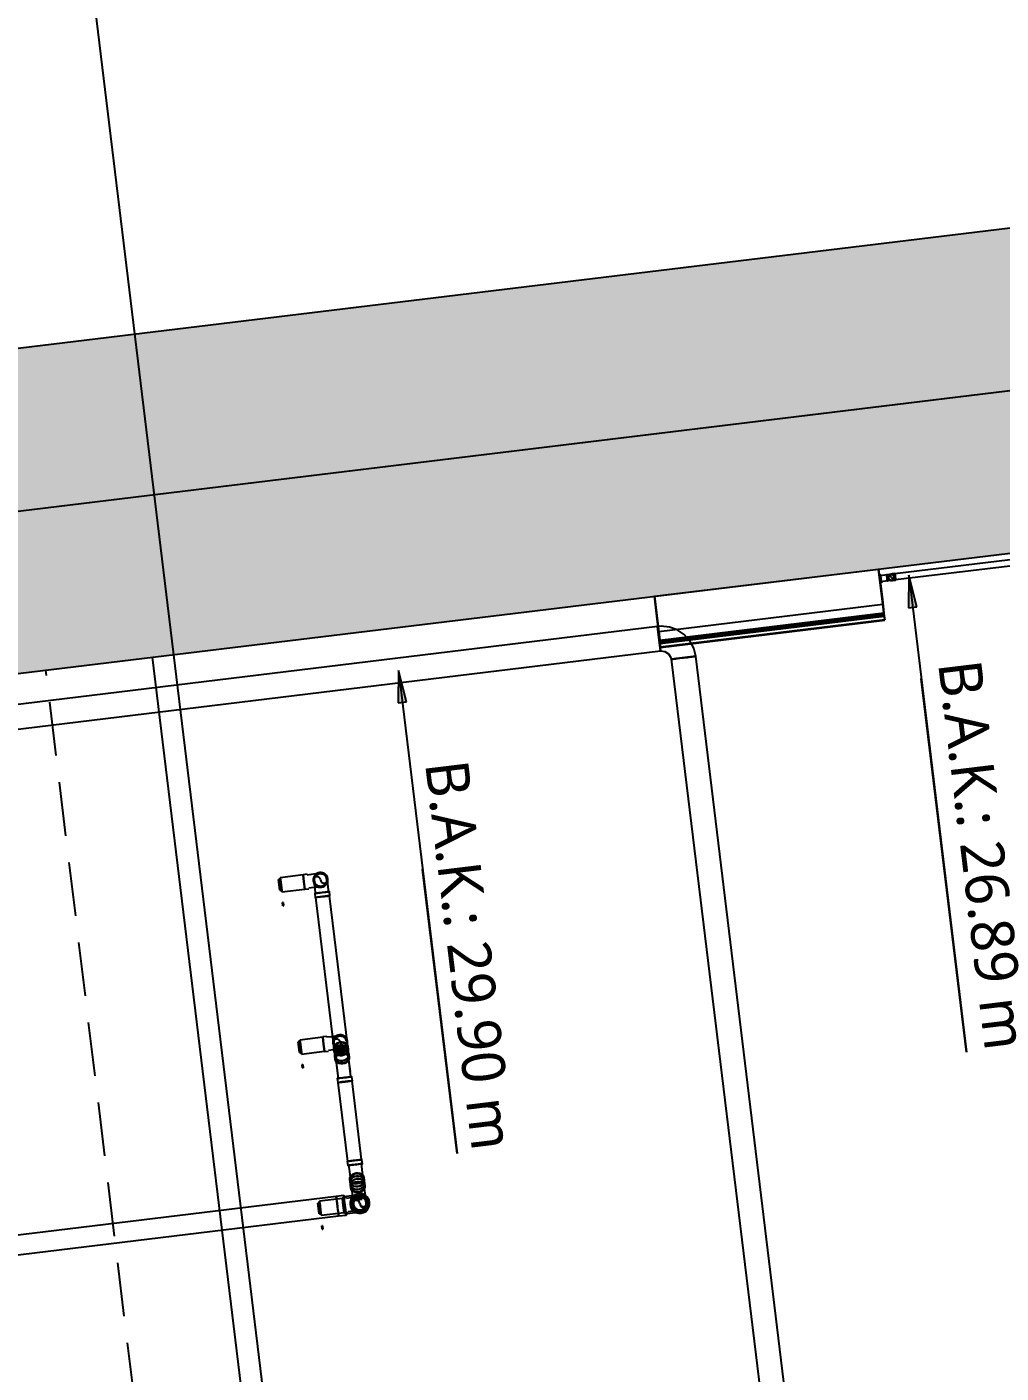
# Model space of a CAD drawing. Header units: inches. Extents: x 400392 to 401495, y 4543971 to 4544133.
# Drawn here: x 400465.71 to 400470.24, y 4544093.73 to 4544099.99 of the extents above; entities that cross this region are included whole.
import ezdxf

# ---------------------------------------------------------------- set-up
doc = ezdxf.new("R2010")
doc.units = ezdxf.units.IN
doc.header["$MEASUREMENT"] = 0
doc.linetypes.add('AKS', pattern=[3, 2.5, -0.25, 0, -0.25])
doc.linetypes.add('HIDDEN', pattern=[0.375, 0.25, -0.125])
doc.layers.add('A-DETL-GENF', color=92, linetype='Continuous', lineweight=9)
for name, color, linetype in [('aks prota', 2, 'AKS'), ('kiriş prota', 6, 'Continuous'), ('kolon tarama prota', 252, 'Continuous'), ('perde prota', 1, 'Continuous'), ('st-s_level (kot)', 6, 'Continuous')]:
    doc.layers.add(name, color=color, linetype=linetype)
doc.styles.add('OLCU', font='romanstw.shx')
doc.styles.add('Segoe UI Light_1', font='', dxfattribs={"height": 200})
doc.styles.get('Segoe UI Light_1').set_extended_font_data('Segoe UI Light')

# ---------------------------------------------------------------- blocks, each defined once
blk = doc.blocks.new('+24.06 mekanik')
at = {"layer": 'kolon tarama prota'}
for points in [[(2827.6, 172280.3), (2977.6, 172260.5), (2977.6, 172300)], [(2981.3, 169871.7), (3131.3, 169851.9), (3131.3, 169891.4)]]:
    blk.add_hatch(color=253, dxfattribs=at).paths.add_polyline_path(points, flags=0)
at = {"layer": 'kolon tarama prota', "color": 253}
for p, q in [((2814.3, 176688.4), (2814.3, 172217.2)), ((2840.9, 172217.2), (2840.9, 176688.4)), ((2977.6, 172300), (2827.6, 172280.3)), ((2977.6, 172260.5), (2977.6, 172300)), ((2827.6, 172280.3), (2977.6, 172260.5)), ((2827.6, 172280.3), (5061, 172280.3)), ((5061, 172280.3), (3313.7, 172280.3)), ((2814.3, 172179.4), (2814.3, 172149.8)), ((2840.9, 172149.8), (2840.9, 172179.4)), ((2872, 172144.8), (2782.7, 172144.8)), ((2782.7, 172144.8), (2782.7, 172144.8)), ((2782.7, 172144.8), (2875.6, 172144.8)), ((2782.7, 171094.8), (2782.7, 172144.8)), ((2782.7, 171094.8), (2782.7, 172144.8)), ((2807.6, 172149.8), (2807.6, 172144.8)), ((2847.6, 172149.8), (2807.6, 172149.8)), ((2807.6, 172149.8), (2847.6, 172149.8)), ((2847.6, 172144.8), (2807.6, 172144.8)), ((2807.6, 172144.8), (2847.6, 172144.8)), ((2818.5, 172149.8), (2818.5, 172144.8)), ((2818.5, 172149.8), (2818.5, 172144.8)), ((2838.5, 172149.8), (2818.5, 172149.8)), ((2818.5, 172149.8), (2838.5, 172149.8)), ((2838.5, 172149.8), (2818.5, 172149.8)), ((2818.5, 172149.8), (2838.5, 172149.8)), ((2838.5, 172144.8), (2818.5, 172144.8)), ((2818.5, 172144.8), (2838.5, 172144.8)), ((2838.5, 172144.8), (2818.5, 172144.8)), ((2818.5, 172144.8), (2838.5, 172144.8)), ((2838.5, 172144.8), (2838.5, 172149.8)), ((2838.5, 172144.8), (2838.5, 172149.8)), ((2847.6, 172144.8), (2847.6, 172149.8)), ((2947.6, 172144.8), (2872, 172144.8)), ((2875.6, 172144.8), (2927.4, 172144.8)), ((2927.4, 172144.8), (3003, 172144.8)), ((2987.5, 172144.8), (2947.6, 172144.8)), ((2947.6, 171094.8), (2947.6, 172144.8)), ((2995.8, 172144.8), (2987.5, 172144.8)), ((2987.5, 171094.8), (2987.5, 172144.8)), ((3020.9, 172144.8), (2995.8, 172144.8)), ((2995.8, 171094.8), (2995.8, 172144.8)), ((3003, 172144.8), (3020.9, 172144.8)), ((3003, 171094.8), (3003, 172144.8)), ((3020.9, 172144.8), (3020.9, 171094.8)), ((3022.4, 171094.8), (3022.4, 172144.8)), ((2807.6, 171619.8), (2807.6, 171619.8)), ((20430.7, 171251.8), (3082.9, 171251.8)), ((3082.9, 171251.8), (3082.9, 171137.5)), ((3082.9, 171137.5), (3082.9, 171251.8)), ((3082.9, 171137.5), (20430.7, 171137.5)), ((2875.6, 171094.8), (2782.7, 171094.8)), ((2782.7, 171094.8), (2782.7, 171094.8)), ((2782.7, 171094.8), (2872, 171094.8)), ((2872, 171094.8), (2947.6, 171094.8)), ((2927.4, 171094.8), (2875.6, 171094.8)), ((2923.8, 171092.6), (2925.5, 165604.4)), ((2923.8, 171092.6), (2980.9, 171092.6)), ((2980.9, 171092.6), (2923.8, 171092.6)), ((2923.8, 171092.6), (3038.1, 171092.6)), ((3038.1, 171092.6), (2923.8, 171092.6)), ((3003, 171094.8), (2927.4, 171094.8)), ((2947.6, 171094.8), (2987.5, 171094.8)), ((2980.9, 171092.6), (3038.1, 171092.6)), ((3038.1, 171092.6), (2980.9, 171092.6)), ((2987.5, 171094.8), (2995.8, 171094.8)), ((2995.8, 171094.8), (3020.9, 171094.8)), ((3020.9, 171094.8), (3003, 171094.8)), ((3039.8, 165604.4), (3038.1, 171092.6)), ((3131.3, 169891.4), (2981.3, 169871.7)), ((2981.3, 169871.7), (3131.3, 169851.9)), ((2981.3, 169871.7), (5244.1, 169871.7)), ((3131.3, 169851.9), (3131.3, 169891.4)), ((5244.1, 169871.7), (3914.3, 169871.7)), ((3982.6, 169429.2), (3963.5, 169429.2)), ((4687.8, 169427.9), (3982.6, 169427.9)), ((4706.8, 169429.2), (4687.8, 169429.2)), ((4702.4, 169429.2), (4688.7, 169429.2)), ((4726.8, 169427.9), (4702.4, 169427.9)), ((4830.3, 169425.1), (4706.8, 169425.1)), ((4740.1, 169429.2), (4726.8, 169429.2)), ((4805.4, 169425.1), (4740.1, 169425.1)), ((4849.4, 169429.2), (4830.3, 169429.2)), ((5218.5, 169427.9), (4849.4, 169427.9)), ((5237.6, 169429.2), (5218.5, 169429.2)), ((5316.1, 169429.2), (5302.6, 169429.2)), ((5329.2, 169427.9), (5316.1, 169427.9)), ((5342.7, 169429.2), (5329.2, 169429.2)), ((5397.6, 169425.1), (5342.7, 169425.1)), ((3963.5, 169360.6), (3982.6, 169360.6)), ((3982.6, 169361.9), (4687.8, 169361.9)), ((4687.8, 169360.6), (4706.8, 169360.6)), ((4688.7, 169360.6), (4702.4, 169360.6)), ((4702.4, 169361.9), (4726.8, 169361.9)), ((4706.8, 169364.7), (4830.3, 169364.7)), ((4726.8, 169360.6), (4740.1, 169360.6)), ((4740.1, 169364.7), (4805.4, 169364.7)), ((4830.3, 169360.6), (4849.4, 169360.6)), ((4849.4, 169361.9), (5218.5, 169361.9)), ((5218.5, 169360.6), (5237.6, 169360.6)), ((5302.6, 169360.6), (5316.1, 169360.6)), ((5316.1, 169361.9), (5329.2, 169361.9)), ((5329.2, 169360.6), (5342.7, 169360.6)), ((5342.7, 169364.7), (5397.6, 169364.7)), ((5400.6, 169381.7), (5400.6, 169408.1)), ((3870.5, 169336.1), (3870.5, 169317.1)), ((3871.8, 169317.1), (3871.8, 169209.9)), ((3904.8, 169317.1), (3871.8, 169317.1)), ((3871.8, 169317.1), (3904.8, 169317.1)), ((3904.8, 169336.1), (3904.8, 169336.1)), ((3904.8, 169336.1), (3904.8, 169336.1)), ((3904.8, 169336.1), (3904.8, 169336.1)), ((3904.8, 169336.1), (3904.8, 169336.1)), ((3937.8, 169317.1), (3904.8, 169317.1)), ((3904.8, 169317.1), (3937.8, 169317.1)), ((3904.8, 169317.1), (3904.8, 169317.1)), ((3904.8, 169317.1), (3904.8, 169317.1)), ((3937.8, 169209.9), (3937.8, 169317.1)), ((3939.1, 169317.1), (3939.1, 169336.1)), ((4630.5, 169336.1), (4630.5, 169317.1)), ((4631.8, 169317.1), (4631.8, 169209.9)), ((4664.8, 169317.1), (4631.8, 169317.1)), ((4631.8, 169317.1), (4664.8, 169317.1)), ((4664.8, 169336.1), (4664.8, 169336.1)), ((4664.8, 169336.1), (4664.8, 169336.1)), ((4664.8, 169336.1), (4664.8, 169336.1)), ((4664.8, 169336.1), (4664.8, 169336.1)), ((4697.8, 169317.1), (4664.8, 169317.1)), ((4664.8, 169317.1), (4697.8, 169317.1)), ((4664.8, 169317.1), (4664.8, 169317.1)), ((4664.8, 169317.1), (4664.8, 169317.1)), ((4697.8, 169209.9), (4697.8, 169317.1)), ((4699.1, 169317.1), (4699.1, 169336.1)), ((5374, 169325.1), (5374, 169290.1)), ((5385.5, 169336.1), (5385.5, 169317.1)), ((5386.8, 169317.1), (5386.8, 169209.9)), ((5419.8, 169317.1), (5386.8, 169317.1)), ((5386.8, 169317.1), (5419.8, 169317.1)), ((5419.8, 169336.1), (5419.8, 169336.1)), ((5419.8, 169336.1), (5419.8, 169336.1)), ((5419.8, 169336.1), (5419.8, 169336.1)), ((5419.8, 169336.1), (5419.8, 169336.1)), ((5452.8, 169317.1), (5419.8, 169317.1)), ((5419.8, 169317.1), (5452.8, 169317.1)), ((5419.8, 169317.1), (5419.8, 169317.1)), ((5419.8, 169317.1), (5419.8, 169317.1)), ((5452.8, 169209.9), (5452.8, 169317.1)), ((5454.1, 169317.1), (5454.1, 169336.1)), ((5465.6, 169290.1), (5465.6, 169325.1)), ((5374.8, 169290.1), (5374.8, 167488.6)), ((5464.8, 167488.6), (5464.8, 169290.1)), ((3904.8, 169209.9), (3871.8, 169209.9)), ((3871.8, 169209.9), (3904.8, 169209.9)), ((3879.8, 169209.9), (3879.8, 169201.4)), ((3879.8, 169209.9), (3929.8, 169209.9)), ((3929.8, 169209.9), (3879.8, 169209.9)), ((3879.8, 169201.4), (3929.8, 169201.4)), ((3929.8, 169201.4), (3879.8, 169201.4)), ((3937.8, 169209.9), (3904.8, 169209.9)), ((3904.8, 169209.9), (3937.8, 169209.9)), ((3929.8, 169201.4), (3929.8, 169209.9)), ((3987.3, 169209.9), (3987.3, 169207)), ((3987.3, 169209.9), (4002.3, 169209.9)), ((4002.3, 169209.9), (3987.3, 169209.9)), ((3987.3, 169207), (4002.3, 169207)), ((4002.3, 169207), (3987.3, 169207)), ((4002.3, 169207), (4002.3, 169209.9)), ((4664.8, 169209.9), (4631.8, 169209.9)), ((4631.8, 169209.9), (4664.8, 169209.9)), ((4639.8, 169209.9), (4639.8, 169201.4)), ((4639.8, 169209.9), (4689.8, 169209.9)), ((4689.8, 169209.9), (4639.8, 169209.9)), ((4639.8, 169201.4), (4689.8, 169201.4)), ((4689.8, 169201.4), (4639.8, 169201.4)), ((4697.8, 169209.9), (4664.8, 169209.9)), ((4664.8, 169209.9), (4697.8, 169209.9)), ((4689.8, 169201.4), (4689.8, 169209.9)), ((4747.3, 169209.9), (4747.3, 169207)), ((4747.3, 169209.9), (4762.3, 169209.9)), ((4762.3, 169209.9), (4747.3, 169209.9)), ((4747.3, 169207), (4762.3, 169207)), ((4762.3, 169207), (4747.3, 169207)), ((4762.3, 169207), (4762.3, 169209.9)), ((5419.8, 169209.9), (5386.8, 169209.9)), ((5386.8, 169209.9), (5419.8, 169209.9)), ((5394.8, 169209.9), (5394.8, 169201.4)), ((5394.8, 169209.9), (5444.8, 169209.9)), ((5444.8, 169209.9), (5394.8, 169209.9)), ((5394.8, 169201.4), (5444.8, 169201.4)), ((5444.8, 169201.4), (5394.8, 169201.4)), ((5452.8, 169209.9), (5419.8, 169209.9)), ((5419.8, 169209.9), (5452.8, 169209.9)), ((5444.8, 169201.4), (5444.8, 169209.9)), ((5502.3, 169209.9), (5502.3, 169207)), ((5502.3, 169209.9), (5517.3, 169209.9)), ((5517.3, 169209.9), (5502.3, 169209.9)), ((5502.3, 169207), (5517.3, 169207)), ((5517.3, 169207), (5502.3, 169207)), ((5517.3, 169207), (5517.3, 169209.9))]:
    blk.add_line(p, q, dxfattribs=at)
at = {"layer": 'kolon tarama prota', "color": 253, "flags": 128}
for points in [[(2812.4, 172217.2), (2812.4, 172204.9), (2812.4, 172198.5), (2812.4, 172198.3)], [(2812.4, 172198.3), (2816.9, 172209.1), (2827.6, 172213.5)], [(2812.4, 172179.4), (2812.4, 172191.7), (2812.4, 172198.1), (2812.4, 172198.3)], [(2827.6, 172183.1), (2816.8, 172187.6), (2812.4, 172198.3)], [(2827.6, 172213.5), (2838.4, 172209), (2842.8, 172198.3)], [(2842.8, 172198.3), (2838.3, 172187.5), (2827.6, 172183.1)], [(2842.8, 172198.3), (2842.8, 172202.9), (2842.8, 172214.3), (2842.8, 172217.2)], [(2842.8, 172198.3), (2842.8, 172193.7), (2842.8, 172182.3), (2842.8, 172179.4)], [(3082.9, 171251.8), (3044.4, 171247), (3008.1, 171233.1), (2976.3, 171210.8), (2950.9, 171181.5), (2933.3, 171146.8), (2924.6, 171109), (2923.8, 171092.6)], [(3038.1, 171092.6), (3042.8, 171112.6), (3055.8, 171128.3), (3074.5, 171136.7), (3082.9, 171137.5)], [(3874.6, 169394.9), (3879.2, 169411), (3891.7, 169422.1), (3904.8, 169425.1)], [(3904.8, 169425.1), (3909.5, 169425.1), (3922.8, 169425.1), (3942.7, 169425.1), (3963.5, 169425.1)], [(3904.8, 169425.1), (3920.8, 169420.4), (3932, 169407.9), (3934.9, 169394.9)], [(4634.6, 169394.9), (4639.2, 169411), (4651.7, 169422.1), (4664.8, 169425.1)], [(4664.8, 169425.1), (4669.5, 169425.1), (4683.1, 169425.1), (4688.7, 169425.1)], [(4664.8, 169425.1), (4680.8, 169420.4), (4692, 169407.9), (4694.9, 169394.9)], [(5302.6, 169425.1), (5278.6, 169425.1), (5250.3, 169425.1), (5237.6, 169425.1)], [(5378.8, 169394.9), (5383.5, 169413.9), (5396.4, 169428.6), (5414.7, 169435.5), (5419.8, 169435.9)], [(5419.8, 169435.9), (5438.8, 169431.2), (5453.4, 169418.2), (5460.4, 169400), (5460.7, 169394.9)], [(3874.6, 169394.9), (3874.6, 169390.2), (3874.6, 169376.8), (3874.6, 169357), (3874.6, 169336.1)], [(3904.8, 169364.7), (3888.7, 169369.4), (3877.6, 169381.9), (3874.6, 169394.9)], [(3934.9, 169394.9), (3930.3, 169378.8), (3917.8, 169367.7), (3904.8, 169364.7)], [(3963.5, 169364.7), (3940.4, 169364.7), (3921.1, 169364.7), (3908.5, 169364.7), (3904.8, 169364.7)], [(3934.9, 169336.1), (3934.9, 169359.2), (3934.9, 169378.5), (3934.9, 169391.1), (3934.9, 169394.9)], [(4634.6, 169394.9), (4634.6, 169390.2), (4634.6, 169376.8), (4634.6, 169357), (4634.6, 169336.1)], [(4664.8, 169364.7), (4648.7, 169369.4), (4637.6, 169381.9), (4634.6, 169394.9)], [(4694.9, 169394.9), (4690.3, 169378.8), (4677.8, 169367.7), (4664.8, 169364.7)], [(4688.7, 169364.7), (4672.7, 169364.7), (4665.2, 169364.7), (4664.8, 169364.7)], [(4694.9, 169336.1), (4694.9, 169359.2), (4694.9, 169378.5), (4694.9, 169391.1), (4694.9, 169394.9)], [(5237.6, 169364.7), (5266.8, 169364.7), (5293, 169364.7), (5302.6, 169364.7)], [(5378.8, 169325.1), (5378.8, 169350.4), (5378.8, 169372.2), (5378.8, 169387.6), (5378.8, 169394.6), (5378.8, 169394.9)], [(5419.8, 169353.9), (5400.8, 169358.6), (5386.1, 169371.5), (5379.1, 169389.8), (5378.8, 169394.9)], [(5389.6, 169394.9), (5389.6, 169390.2), (5389.6, 169376.8), (5389.6, 169357), (5389.6, 169336.1)], [(5460.7, 169394.9), (5456.1, 169375.9), (5443.1, 169361.2), (5424.8, 169354.2), (5419.8, 169353.9)], [(5449.9, 169336.1), (5449.9, 169359.2), (5449.9, 169378.5), (5449.9, 169391.1), (5449.9, 169394.9)], [(5460.7, 169394.9), (5460.7, 169390.2), (5460.7, 169376.7), (5460.7, 169356.2), (5460.7, 169331.5), (5460.7, 169325.1)]]:
    blk.add_lwpolyline(points, dxfattribs=at)
at = {"layer": 'kolon tarama prota', "color": 253}
for centre, radius, start, end in [((2827.6, 172198.3), 15.2, 90, 270), ((2827.6, 172198.3), 15.2, 90, 270), ((2827.6, 172198.3), 13.3, 0, 180), ((2827.6, 172198.3), 13.3, 180, 0), ((2827.6, 172191.6), 6.67, 90, 270), ((2827.6, 172198.3), 15.2, 270, 90), ((2827.6, 172198.3), 15.2, 270, 90), ((2827.6, 172205), 6.67, 270, 90), ((3904.8, 169394.9), 34.3, 0, 180), ((3904.8, 169394.9), 34.3, 0, 180), ((3904.8, 169394.9), 34.3, 90, 270), ((3904.8, 169394.9), 34.3, 90, 270), ((3904.8, 169394.9), 33, 0, 180), ((3904.8, 169394.9), 30.2, 90, 270), ((3904.8, 169394.9), 30.2, 0, 180), ((3904.8, 169394.9), 34.3, 270, 90), ((3904.8, 169394.9), 34.3, 270, 90), ((3904.8, 169411.4), 16.5, 270, 90), ((3904.8, 169394.9), 30.2, 270, 90), ((4664.8, 169394.9), 34.3, 90, 270), ((4664.8, 169394.9), 34.3, 90, 270), ((4664.8, 169394.9), 34.3, 0, 180), ((4664.8, 169394.9), 34.3, 0, 180), ((4664.8, 169394.9), 33, 0, 180), ((4664.8, 169394.9), 30.2, 90, 270), ((4664.8, 169394.9), 30.2, 0, 180), ((4664.8, 169394.9), 34.3, 270, 90), ((4664.8, 169394.9), 34.3, 270, 90), ((4664.8, 169411.4), 16.5, 270, 90), ((4664.8, 169394.9), 30.2, 270, 90), ((5419.8, 169394.9), 45.8, 0, 180), ((5419.8, 169394.9), 45.8, 0, 180), ((5419.8, 169394.9), 45.8, 90, 270), ((5419.8, 169394.9), 45.8, 90, 270), ((5419.8, 169394.9), 45, 0, 180), ((5419.8, 169394.9), 41, 90, 270), ((5419.8, 169394.9), 34.3, 0, 180), ((5419.8, 169394.9), 34.3, 0, 180), ((5419.8, 169394.9), 34.3, 90, 270), ((5419.8, 169394.9), 34.3, 90, 270), ((5419.8, 169394.9), 33, 0, 180), ((5419.8, 169394.9), 30.2, 90, 270), ((5419.8, 169394.9), 45.8, 270, 90), ((5419.8, 169394.9), 45.8, 270, 90), ((5419.8, 169417.4), 22.5, 270, 90), ((5419.8, 169394.9), 41, 270, 90), ((5419.8, 169394.9), 34.3, 270, 90), ((5419.8, 169394.9), 34.3, 270, 90), ((5419.8, 169411.4), 16.5, 270, 90), ((5419.8, 169394.9), 30.2, 270, 90), ((3904.8, 169394.9), 34.3, 180, 0), ((3904.8, 169394.9), 34.3, 180, 0), ((3904.8, 169394.9), 33, 180, 0), ((3904.8, 169394.9), 30.2, 180, 0), ((3904.8, 169378.4), 16.5, 90, 270), ((4664.8, 169394.9), 34.3, 180, 0), ((4664.8, 169394.9), 34.3, 180, 0), ((4664.8, 169394.9), 33, 180, 0), ((4664.8, 169394.9), 30.2, 180, 0), ((4664.8, 169378.4), 16.5, 90, 270), ((5419.8, 169394.9), 45.8, 180, 0), ((5419.8, 169394.9), 45.8, 180, 0), ((5419.8, 169394.9), 45, 180, 0), ((5419.8, 169394.9), 34.3, 180, 0), ((5419.8, 169394.9), 34.3, 180, 0), ((5419.8, 169394.9), 33, 180, 0), ((5419.8, 169372.4), 22.5, 90, 270), ((5419.8, 169378.4), 16.5, 90, 270)]:
    blk.add_arc(centre, radius, start, end, dxfattribs=at)
for centre, major_axis, ratio, start_param, end_param in [((2827.6, 172179.4), (15.2, 0), 0.01, 1.570796, 4.712389), ((2827.6, 172217.2), (15.2, 0), 0.01, 1.570796, 4.712389), ((2827.6, 172217.2), (-13.3, 0), 0.01, 4.712389, 6.283185), ((2827.6, 172217.2), (13.3, 0), 0.01, 3.141593, 4.712389), ((2827.6, 172179.4), (13.3, 0), 0.01, 1.570796, 3.141593), ((2827.6, 172179.4), (13.3, 0), 0.01, 3.141593, 4.712389), ((2827.6, 172217.2), (-15.2, 0), 0.01, 1.570796, 4.712389), ((2827.6, 172217.2), (-13.3, 0), 0.01, 3.141593, 4.712389), ((2827.6, 172217.2), (13.3, 0), 0.01, 4.712389, 6.283185), ((2827.6, 172179.4), (13.3, 0), 0.01, 0, 1.570796), ((2827.6, 172179.4), (-15.2, 0), 0.01, 1.570796, 4.712389), ((2827.6, 172179.4), (13.3, 0), 0.01, 4.712389, 6.283185), ((2827.6, 172149.8), (13.3, 0), 0.01, 1.570796, 3.141593), ((2827.6, 172149.8), (-13.3, 0), 0.01, 0, 1.570796), ((2827.6, 172149.8), (13.3, 0), 0.01, 0, 1.570796), ((2827.6, 172149.8), (-13.3, 0), 0.01, 1.570796, 3.141593), ((3082.9, 171194.6), (0, 57.2), 0.000001, 5.497787, 10.995574), ((3082.9, 171194.6), (0, 57.2), 0.000001, 4.712389, 8.63938), ((3082.9, 171194.6), (0, 57.2), 0.000001, 4.712389, 5.497787), ((3082.9, 171194.6), (0, 57.2), 0.000001, 2.356194, 4.712389), ((3963.5, 169394.9), (0, 34.3), 0.01, 4.712389, 7.853982), ((3963.5, 169394.9), (0, 30.2), 0.01, 4.712389, 7.853982), ((3982.6, 169394.9), (0, 34.3), 0.01, 4.712389, 7.853982), ((3982.6, 169394.9), (0, 33), 0.01, 0, 1.570796), ((3982.6, 169394.9), (0, 33), 0.01, 4.712389, 6.283185), ((4688.7, 169394.9), (0, 34.3), 0.695903, 4.712389, 7.853982), ((4688.7, 169394.9), (0, 30.2), 0.695903, 4.712389, 7.853982), ((4702.4, 169394.9), (0, 34.3), 0.695903, 4.712389, 7.853982), ((4702.4, 169394.9), (0, 33), 0.695903, 0, 1.570796), ((4687.8, 169394.9), (0, 34.3), 0.01, 4.712389, 7.853982), ((4687.8, 169394.9), (0, 33), 0.01, 0, 1.570796), ((4687.8, 169394.9), (0, 33), 0.01, 4.712389, 6.283185), ((4726.8, 169394.9), (0, 34.3), 0.714142, 4.712389, 7.853982), ((4702.4, 169394.9), (0, 33), 0.695903, 4.712389, 6.283185), ((4726.8, 169394.9), (0, 33), 0.695903, 0, 1.570796), ((4706.8, 169394.9), (0, 34.3), 0.01, 4.712389, 7.853982), ((4706.8, 169394.9), (0, 30.2), 0.01, 4.712389, 7.853982), ((4740.1, 169394.9), (0, 34.3), 0.714142, 4.712389, 7.853982), ((4740.1, 169394.9), (0, 30.2), 0.714142, 4.712389, 7.853982), ((4726.8, 169394.9), (0, 33), 0.695903, 4.712389, 6.283185), ((4830.3, 169394.9), (0, 34.3), 0.01, 4.712389, 7.853982), ((4830.3, 169394.9), (0, 30.2), 0.01, 4.712389, 7.853982), ((4849.4, 169394.9), (0, 34.3), 0.01, 4.712389, 7.853982), ((4849.4, 169394.9), (0, 33), 0.01, 0, 1.570796), ((4849.4, 169394.9), (0, 33), 0.01, 4.712389, 6.283185), ((5218.5, 169394.9), (0, 34.3), 0.01, 4.712389, 7.853982), ((5218.5, 169394.9), (0, 33), 0.01, 0, 1.570796), ((5218.5, 169394.9), (0, 33), 0.01, 4.712389, 6.283185), ((5237.6, 169394.9), (0, 34.3), 0.01, 4.712389, 7.853982), ((5237.6, 169394.9), (0, 30.2), 0.01, 4.712389, 7.853982), ((5302.6, 169394.9), (0, 34.3), 0.707107, 4.712389, 7.853982), ((5302.6, 169394.9), (0, 30.2), 0.707107, 4.712389, 7.853982), ((5316.1, 169394.9), (0, 34.3), 0.707107, 4.712389, 7.853982), ((5316.1, 169394.9), (0, 33), 0.707107, 0, 1.570796), ((5329.2, 169394.9), (0, 34.3), 0.707107, 4.712389, 7.853982), ((5329.2, 169394.9), (0, 33), 0.707107, 0, 1.570796), ((5316.1, 169394.9), (0, 33), 0.707107, 4.712389, 6.283185), ((5342.7, 169394.9), (0, 34.3), 0.707107, 4.712389, 7.853982), ((5342.7, 169394.9), (0, 30.2), 0.707107, 4.712389, 7.853982), ((5329.2, 169394.9), (0, 33), 0.707107, 4.712389, 6.283185), ((3963.5, 169394.9), (0, 30.2), 0.01, 1.570796, 4.712389), ((3963.5, 169394.9), (0, 34.3), 0.01, 1.570796, 4.712389), ((3982.6, 169394.9), (0, 33), 0.01, 1.570796, 3.141593), ((3982.6, 169394.9), (0, 34.3), 0.01, 1.570796, 4.712389), ((3982.6, 169394.9), (0, 33), 0.01, 3.141593, 4.712389), ((4688.7, 169394.9), (0, 34.3), 0.695903, 1.570796, 4.712389), ((4688.7, 169394.9), (0, 30.2), 0.695903, 1.570796, 4.712389), ((4702.4, 169394.9), (0, 34.3), 0.695903, 1.570796, 4.712389), ((4702.4, 169394.9), (0, 33), 0.695903, 1.570796, 3.141593), ((4687.8, 169394.9), (0, 34.3), 0.01, 1.570796, 4.712389), ((4687.8, 169394.9), (0, 33), 0.01, 1.570796, 3.141593), ((4687.8, 169394.9), (0, 33), 0.01, 3.141593, 4.712389), ((4726.8, 169394.9), (0, 34.3), 0.714142, 1.570796, 4.712389), ((4702.4, 169394.9), (0, 33), 0.695903, 3.141593, 4.712389), ((4726.8, 169394.9), (0, 33), 0.695903, 1.570796, 3.141593), ((4706.8, 169394.9), (0, 34.3), 0.01, 1.570796, 4.712389), ((4706.8, 169394.9), (0, 30.2), 0.01, 1.570796, 4.712389), ((4740.1, 169394.9), (0, 34.3), 0.714142, 1.570796, 4.712389), ((4740.1, 169394.9), (0, 30.2), 0.714142, 1.570796, 4.712389), ((4726.8, 169394.9), (0, 33), 0.695903, 3.141593, 4.712389), ((4830.3, 169394.9), (0, 34.3), 0.01, 1.570796, 4.712389), ((4830.3, 169394.9), (0, 30.2), 0.01, 1.570796, 4.712389), ((4849.4, 169394.9), (0, 33), 0.01, 1.570796, 3.141593), ((4849.4, 169394.9), (0, 34.3), 0.01, 1.570796, 4.712389), ((4849.4, 169394.9), (0, 33), 0.01, 3.141593, 4.712389), ((5218.5, 169394.9), (0, 33), 0.01, 1.570796, 3.141593), ((5218.5, 169394.9), (0, 34.3), 0.01, 1.570796, 4.712389), ((5218.5, 169394.9), (0, 33), 0.01, 3.141593, 4.712389), ((5237.6, 169394.9), (0, 34.3), 0.01, 1.570796, 4.712389), ((5237.6, 169394.9), (0, 30.2), 0.01, 1.570796, 4.712389), ((5302.6, 169394.9), (0, 34.3), 0.707107, 1.570796, 4.712389), ((5302.6, 169394.9), (0, 30.2), 0.707107, 1.570796, 4.712389), ((5316.1, 169394.9), (0, 34.3), 0.707107, 1.570796, 4.712389), ((5316.1, 169394.9), (0, 33), 0.707107, 1.570796, 3.141593), ((5329.2, 169394.9), (0, 34.3), 0.707107, 1.570796, 4.712389), ((5329.2, 169394.9), (0, 33), 0.707107, 1.570796, 3.141593), ((5316.1, 169394.9), (0, 33), 0.707107, 3.141593, 4.712389), ((5342.7, 169394.9), (0, 34.3), 0.707107, 1.570796, 4.712389), ((5342.7, 169394.9), (0, 30.2), 0.707107, 1.570796, 4.712389), ((5329.2, 169394.9), (0, 33), 0.707107, 3.141593, 4.712389), ((5419.8, 169394.9), (0, 30.2), 0.707107, 1.117507, 1.570796), ((5419.8, 169394.9), (0, 30.2), 0.707107, 1.570796, 2.024085), ((5419.8, 169325.1), (45.8, 0), 0.01, 1.570796, 4.712389), ((5419.8, 169325.1), (-41, 0), 0.01, 4.712389, 7.853982), ((5419.8, 169325.1), (41, 0), 0.01, 4.712389, 7.853982), ((5419.8, 169325.1), (45.8, 0), 0.01, 4.712389, 7.853982), ((5419.8, 169290.1), (45.8, 0), 0.01, 1.570796, 4.712389), ((5419.8, 169290.1), (45, 0), 0.01, 1.570796, 3.141593), ((5419.8, 169290.1), (45, 0), 0.01, 3.141593, 4.712389), ((5419.8, 169290.1), (-45, 0), 0.01, 3.141593, 4.712389), ((5419.8, 169290.1), (45.8, 0), 0.01, 4.712389, 7.853982), ((5419.8, 169290.1), (-45, 0), 0.01, 1.570796, 3.141593)]:
    blk.add_ellipse(centre, major_axis=major_axis, ratio=ratio, start_param=start_param, end_param=end_param, dxfattribs=at)
at = {"layer": 'kolon tarama prota', "color": 253, "style": 'Segoe UI Light_1'}
for s, p in [('B.A.K.: 26.89 m', (3249.9, 172366.2)), ('B.A.K.: 29.90 m', (3424.5, 169942.3))]:
    blk.add_text(s, height=200, dxfattribs=at).set_placement(p)
blk = doc.blocks.new('A$C1a5ef8c2')
at = {"layer": 'kolon tarama prota'}
h = blk.add_hatch(color=256, dxfattribs=at)
h.dxf.hatch_style = 1
h.paths.add_polyline_path([(85.5393, 125.2701), (67.9684, 123.1364), (67.9201, 123.5334), (67.126, 123.437), (67.1742, 123.0399), (61.5158, 122.3528), (61.4675, 122.7498), (60.6734, 122.6534), (60.7216, 122.2563), (43.1507, 120.1225), (43.3315, 118.6335), (84.231, 123.6003), (91.7881, 61.3702), (93.5261, 59.5015), (93.2184, 62.0348)])
at = {"layer": 'aks prota', "ltscale": 10}
for p, q in [((86.6059, 25.2406), (74.2101, 127.3155)), ((86.6059, 25.2406), (74.2101, 127.3155)), ((86.6059, 25.2406), (74.2101, 127.3155)), ((86.6059, 25.2406), (74.2101, 127.3155)), ((86.6059, 25.2406), (74.2101, 127.3155)), ((86.6059, 25.2406), (74.2101, 127.3155)), ((86.6059, 25.2406), (74.2101, 127.3155)), ((41.2557, 119.1369), (87.6151, 124.7667)), ((41.2557, 119.1369), (87.6151, 124.7667)), ((41.2557, 119.1369), (87.6151, 124.7667)), ((41.2557, 119.1369), (87.6151, 124.7667)), ((41.2557, 119.1369), (87.6151, 124.7667)), ((41.2557, 119.1369), (87.6151, 124.7667)), ((41.2557, 119.1369), (87.6151, 124.7667))]:
    blk.add_line(p, q, dxfattribs=at)
at = {"layer": 'kiriş prota'}
blk.add_lwpolyline([(75.3822, 116.8342), (74.701, 122.4429)], dxfattribs=at)
at = {"layer": 'kiriş prota', "linetype": 'HIDDEN'}
blk.add_lwpolyline([(74.8858, 116.7739), (74.2047, 122.3827)], dxfattribs=at)
at = {"layer": 'perde prota'}
blk.add_lwpolyline([(60.7216, 122.2563), (43.1507, 120.1225), (43.3315, 118.6335), (84.231, 123.6003), (91.7881, 61.3702), (93.5261, 59.5015), (85.5393, 125.2701), (67.9684, 123.1364), (67.9201, 123.5334), (67.126, 123.437), (67.1742, 123.0399), (61.5158, 122.3528), (61.4675, 122.7498), (60.6734, 122.6534)], close=True, dxfattribs=at)
at = {"layer": 'A-DETL-GENF', "xscale": 0.001000000000024428, "yscale": 0.001000000000024428, "zscale": 0.001000000000024428, "rotation": 276.923993958082}
blk.add_blockref('+24.06 mekanik', (-93.1485, 104.8627), dxfattribs=at)
at = {"layer": 'st-s_level (kot)', "color": 6, "style": 'OLCU', "width": 0.8}
for tag, p, rotation in [('D=60', (41.417, 99.58), 312.92399), ('D=60', (34.9138, 96.8807), 312.92399), ('D=60', (41.724, 89.5581), 312.92399), ('D=60', (74.0724, 82.3654), 276.92399), ('D=90', (58.4517, 80.8935), 312.92399), ('D=60', (82.07, 73.7683), 276.92399), ('D=60', (66.1695, 72.6971), 312.92399), ('D=60', (59.5286, 70.1463), 312.92399), ('D=60', (74.283, 63.9141), 312.92399), ('D=60', (67.5232, 61.5504), 312.92399), ('D=60', (81.9052, 55.7777), 312.92399), ('D=60', (75.5177, 52.9544), 312.92399), ('D=60', (83.5123, 44.3585), 312.92399), ('D=60', (93.8675, 42.9534), 312.92399), ('D=60', (102.2344, 34.1872), 312.92399), ('D=60', (95.2184, 31.8097), 312.92399), ('D=60', (99.2876, 27.6643), 312.92399), ('+22.51', (112.2287, 23.9348), 312.92399), ('+20.81', (108.552, 21.4997), 312.92399), ('D=80', (97.1167, 17.5258), 312.92399)]:
    blk.add_attdef(tag, p, '', height=0.2, rotation=rotation, dxfattribs=at)

msp = doc.modelspace()

# ---------------------------------------------------------------- hatches: boundary and pattern name
at = {"layer": 'kolon tarama prota'}
h = msp.add_hatch(color=256, dxfattribs=at)
h.dxf.hatch_style = 1
h.paths.add_polyline_path([(400477.1316, 4544099.8903), (400459.5606, 4544097.7565), (400459.5124, 4544098.1536), (400458.7183, 4544098.0571), (400458.7665, 4544097.6601), (400453.1081, 4544096.9729), (400453.0598, 4544097.37), (400452.2657, 4544097.2735), (400452.3139, 4544096.8765), (400434.743, 4544094.7427), (400434.9238, 4544093.2536), (400475.8233, 4544098.2204), (400483.3804, 4544035.9903), (400485.1184, 4544034.1216), (400484.8107, 4544036.655)])

# ---------------------------------------------------------------- linework, layer by layer
at = {"layer": 'aks prota', "ltscale": 10}
for p, q in [((400478.1982, 4543999.8607), (400465.8024, 4544101.9356)), ((400478.1982, 4543999.8607), (400465.8024, 4544101.9356)), ((400478.1982, 4543999.8607), (400465.8024, 4544101.9356)), ((400478.1982, 4543999.8607), (400465.8024, 4544101.9356)), ((400478.1982, 4543999.8607), (400465.8024, 4544101.9356)), ((400478.1982, 4543999.8607), (400465.8024, 4544101.9356)), ((400478.1982, 4543999.8607), (400465.8024, 4544101.9356)), ((400432.848, 4544093.757), (400479.2074, 4544099.3869)), ((400432.848, 4544093.757), (400479.2074, 4544099.3869)), ((400432.848, 4544093.757), (400479.2074, 4544099.3869)), ((400432.848, 4544093.757), (400479.2074, 4544099.3869)), ((400432.848, 4544093.757), (400479.2074, 4544099.3869)), ((400432.848, 4544093.757), (400479.2074, 4544099.3869)), ((400432.848, 4544093.757), (400479.2074, 4544099.3869))]:
    msp.add_line(p, q, dxfattribs=at)
at = {"layer": 'kiriş prota'}
msp.add_lwpolyline([(400466.9745, 4544091.4543), (400466.2933, 4544097.0631)], dxfattribs=at)
at = {"layer": 'kiriş prota', "linetype": 'HIDDEN'}
msp.add_lwpolyline([(400466.4781, 4544091.394), (400465.797, 4544097.0028)], dxfattribs=at)
at = {"layer": 'perde prota'}
msp.add_lwpolyline([(400452.3139, 4544096.8765), (400434.743, 4544094.7427), (400434.9238, 4544093.2536), (400475.8233, 4544098.2204), (400483.3804, 4544035.9903), (400485.1184, 4544034.1216), (400477.1316, 4544099.8903), (400459.5606, 4544097.7565), (400459.5124, 4544098.1536), (400458.7183, 4544098.0571), (400458.7665, 4544097.6601), (400453.1081, 4544096.9729), (400453.0598, 4544097.37), (400452.2657, 4544097.2735)], close=True, dxfattribs=at)

# ---------------------------------------------------------------- block references
msp.add_blockref('A$C1a5ef8c2', (400391.5923, 4543974.6201))
at = {"layer": 'A-DETL-GENF', "xscale": 0.001000000000024428, "yscale": 0.001000000000024428, "zscale": 0.001000000000024428, "rotation": 276.923993958082}
msp.add_blockref('+24.06 mekanik', (400298.4438, 4544079.4828), dxfattribs=at)

doc.saveas('drawing.dxf')
